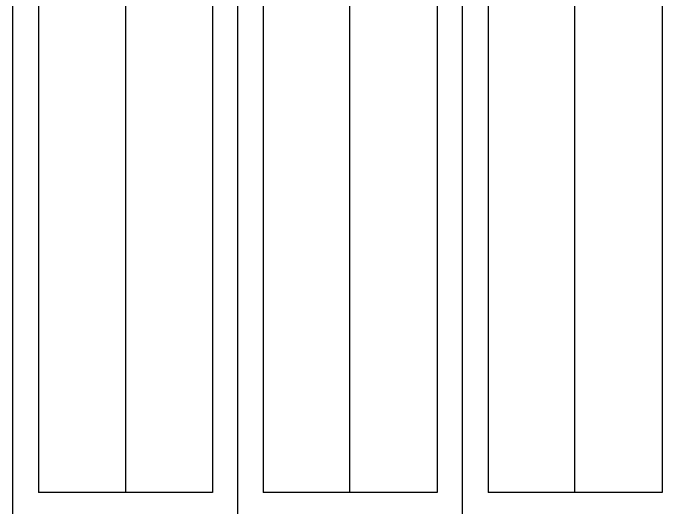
# Model space of a CAD drawing. Extents: x 10 to 622, y -523 to 292.
# Drawn here: x 264.09 to 272.86, y 104.87 to 111.54 of the extents above; entities that cross this region are included whole.
import ezdxf

# ---------------------------------------------------------------- set-up
doc = ezdxf.new("R2010")
doc.units = 0
doc.header["$LTSCALE"] = 5
doc.header["$MEASUREMENT"] = 0
doc.layers.get('0').update_dxf_attribs({"linetype": 'CONTINUOUS'})

msp = doc.modelspace()

# ---------------------------------------------------------------- linework, layer by layer
at = {"color": 7, "linetype": 'Continuous'}
for p, q in [((264.0936, 101.4856), (264.0936, 118.1094)), ((267.1308, 91.5843), (267.1308, 118.1094)), ((267.1308, 91.5843), (267.1308, 118.1094)), ((267.1308, 101.4856), (267.1308, 118.1094)), ((267.1308, 101.4856), (267.1308, 118.1094)), ((270.168, 91.5843), (270.168, 118.1094)), ((270.168, 101.4856), (270.168, 118.1094)), ((270.168, 91.5843), (270.168, 118.1094)), ((270.168, 101.4856), (270.168, 118.1094)), ((264.4378, 114.7887), (264.4378, 105.0696)), ((266.7866, 114.7887), (266.7866, 105.0696)), ((267.475, 114.7887), (267.475, 105.0696)), ((269.8238, 114.7887), (269.8238, 105.0696)), ((270.5122, 114.7887), (270.5122, 105.0696)), ((272.861, 114.7887), (272.861, 105.0696)), ((268.6414, 114.3499), (268.6414, 105.0696)), ((271.6786, 114.3499), (271.6786, 105.0696)), ((265.6122, 114.1812), (265.6122, 105.0696)), ((266.7866, 105.0696), (264.4378, 105.0696)), ((269.8238, 105.0696), (267.475, 105.0696)), ((272.861, 105.0696), (270.5122, 105.0696))]:
    msp.add_line(p, q, dxfattribs=at)

doc.saveas('drawing.dxf')
